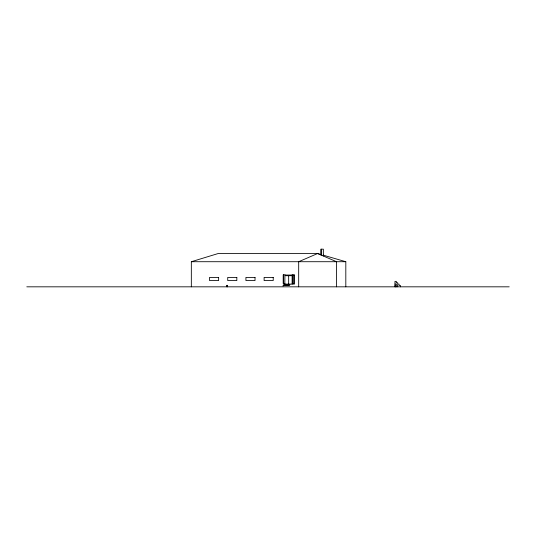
<?xml version="1.0" encoding="UTF-8"?>
<svg xmlns="http://www.w3.org/2000/svg" width="536" height="536" viewBox="0 0 536 536"><rect width="100%" height="100%" fill="white"/><g stroke="black" fill="none" stroke-linecap="round" stroke-linejoin="round"><path stroke-width="0.8" d="M227.539 285.681L226.969 285.621M191.332 286.827L191.332 261.715L218.165 253.535L317.607 253.535L321.526 254.667M191.332 261.715L345.814 261.715L345.814 286.827M284.931 283.578L283.243 283.578L283.243 274.794L284.931 274.794L284.824 283.578M284.026 284.1L294.452 284.1M394.978 284.1L396.345 284.1L397.705 285.46L397.705 286.827M290.016 284.784L283.544 284.784L283.544 285.46M289.534 285.46L283.062 285.46L283.062 286.144M394.978 285.46L396.345 285.46L396.345 286.827M26.8 286.827L509.2 286.827M323.094 255.123L345.814 261.715M400.432 286.827L400.432 285.46L399.072 285.46L399.072 284.1L397.705 284.1L397.705 282.733L396.345 282.733L396.345 281.373L394.978 281.373L394.978 286.827M395.89 286.827L395.541 286.371L395.434 286.827M336.534 286.827L336.534 261.715L317.607 253.535L298.686 261.715L298.686 286.827M323.349 256.014L323.349 249.173L320.863 249.173L320.863 254.942M321.285 249.173L321.285 255.029M294.003 274.901L294.003 283.47M292.676 274.901L292.676 283.47M292.127 284.1L292.127 275.042L285.065 275.042A3.973 1.983 35.3 0 1 285.661 275.705L291.658 275.705A3.973 1.983 -35.3 0 0 291.999 275.042M288.663 275.705L288.663 284.1M283.35 274.794L283.35 283.578M227.499 285.286L227.499 286.827M227.324 285.608L227.324 286.043M227.096 285.608L227.096 286.043M226.916 285.286L226.916 286.827M294.11 274.901L292.569 274.901L292.569 283.47L294.11 283.47L294.11 274.901M218.628 277.413L209.529 277.413L209.529 280.549L218.628 280.549L218.628 277.413M236.825 277.413L227.726 277.413L227.726 280.549L236.825 280.549L236.825 277.413M255.022 277.413L245.924 277.413L245.924 280.549L255.022 280.549L255.022 277.413M273.219 277.413L264.121 277.413L264.121 280.549L273.219 280.549L273.219 277.413"/></g></svg>
